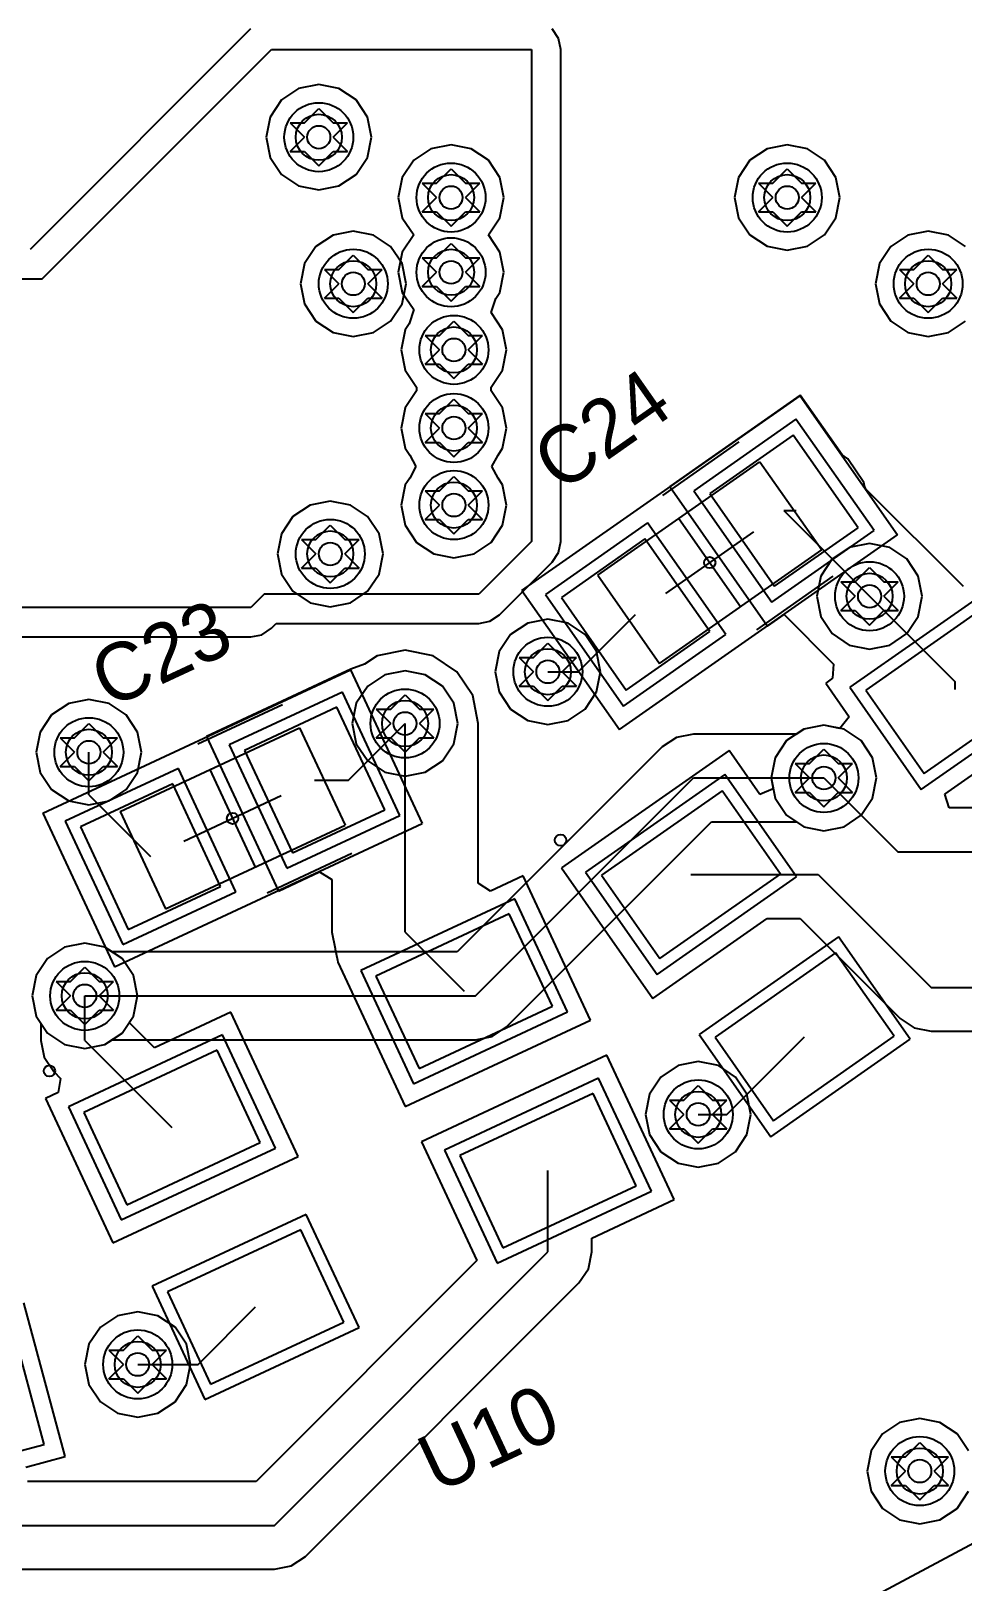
# Model space of a CAD drawing. Header units: millimetres. Extents: x 7.3 to 18.4, y 2.4 to 9.4.
# Drawn here: x 9.788 to 10.112, y 2.748 to 3.288 of the extents above; entities that cross this region are included whole.
import ezdxf

# ---------------------------------------------------------------- set-up
doc = ezdxf.new("R2010")
doc.units = ezdxf.units.MM
doc.header["$MEASUREMENT"] = 0
for name, color, linetype in [('BottomLayer', 5, 'Continuous'), ('BottomSolder', 6, 'Continuous'), ('DrillDrawing', 1, 'Continuous'), ('Mechanical1', 6, 'Continuous'), ('Mechanical13', 56, 'Continuous'), ('Mechanical15', 56, 'Continuous'), ('MidLayer1', 16, 'Continuous'), ('MidLayer2', 76, 'Continuous'), ('MultiLayer', 9, 'Continuous'), ('TopLayer', 1, 'Continuous'), ('TopOverlay', 2, 'Continuous'), ('TopPaste', 8, 'Continuous'), ('TopSolder', 216, 'Continuous'), ('ViaHoleLayer', 16, 'Continuous')]:
    doc.layers.add(name, color=color, linetype=linetype)

msp = doc.modelspace()

# ---------------------------------------------------------------- linework, layer by layer
at = {"layer": 'BottomLayer'}
for p, q in [((9.88098, 3.26796), (9.87502, 3.26398)), ((9.888, 3.26935), (9.88098, 3.26796)), ((9.89502, 3.26796), (9.888, 3.26935)), ((9.90098, 3.26398), (9.89502, 3.26796)), ((9.87502, 3.26398), (9.87104, 3.25802)), ((9.90496, 3.25802), (9.90098, 3.26398)), ((9.87104, 3.25802), (9.86965, 3.251)), ((9.90635, 3.251), (9.90496, 3.25802)), ((9.86965, 3.251), (9.87104, 3.24398)), ((9.90496, 3.24398), (9.90635, 3.251)), ((9.87104, 3.24398), (9.87502, 3.23802)), ((9.90098, 3.23802), (9.90496, 3.24398)), ((9.92698, 3.24696), (9.92102, 3.24298)), ((9.934, 3.24835), (9.92698, 3.24696)), ((9.94102, 3.24696), (9.934, 3.24835)), ((9.94698, 3.24298), (9.94102, 3.24696)), ((9.87502, 3.23802), (9.88098, 3.23404)), ((9.89502, 3.23404), (9.90098, 3.23802)), ((9.92102, 3.24298), (9.91704, 3.23702)), ((9.95096, 3.23702), (9.94698, 3.24298)), ((9.88098, 3.23404), (9.888, 3.23265)), ((9.888, 3.23265), (9.89502, 3.23404)), ((9.91704, 3.23702), (9.91565, 3.23)), ((9.95235, 3.23), (9.95096, 3.23702)), ((9.91565, 3.23), (9.91704, 3.22298)), ((9.95096, 3.22298), (9.95235, 3.23)), ((9.91704, 3.22298), (9.92102, 3.21702)), ((9.94698, 3.21702), (9.95096, 3.22298)), ((9.92102, 3.21698), (9.91704, 3.21102)), ((9.92102, 3.21702), (9.92102, 3.21698)), ((9.94698, 3.21698), (9.94698, 3.21702)), ((9.95096, 3.21102), (9.94698, 3.21698)), ((9.91704, 3.21102), (9.91565, 3.204)), ((9.95235, 3.204), (9.95096, 3.21102)), ((9.91565, 3.204), (9.91704, 3.19698)), ((9.95096, 3.19698), (9.95235, 3.204)), ((9.91704, 3.19698), (9.92102, 3.19102)), ((9.94798, 3.18998), (9.94958, 3.19492)), ((9.94958, 3.19492), (9.95096, 3.19698)), ((9.92102, 3.19102), (9.91942, 3.18608)), ((9.95196, 3.18402), (9.94798, 3.18998)), ((9.91804, 3.18402), (9.91665, 3.177)), ((9.91942, 3.18608), (9.91804, 3.18402)), ((9.95335, 3.177), (9.95196, 3.18402)), ((9.91665, 3.177), (9.91804, 3.16998)), ((9.95196, 3.16998), (9.95335, 3.177)), ((9.91804, 3.16998), (9.92202, 3.16402)), ((9.94798, 3.16402), (9.95196, 3.16998)), ((9.92202, 3.16278), (9.91804, 3.15683)), ((9.92202, 3.16402), (9.92202, 3.16278)), ((9.94798, 3.16278), (9.94798, 3.16402)), ((9.95196, 3.15683), (9.94798, 3.16278)), ((9.91804, 3.15683), (9.91665, 3.14981)), ((9.95335, 3.14981), (9.95196, 3.15683)), ((9.91665, 3.14981), (9.91804, 3.14278)), ((9.95196, 3.14278), (9.95335, 3.14981)), ((9.91804, 3.14278), (9.91964, 3.1404)), ((9.95036, 3.1404), (9.95196, 3.14278)), ((9.91964, 3.1404), (9.92179, 3.1364)), ((9.92179, 3.1364), (9.91964, 3.13241)), ((9.94821, 3.1364), (9.95036, 3.1404)), ((9.95036, 3.13241), (9.94821, 3.1364)), ((9.91804, 3.13002), (9.91665, 3.123)), ((9.91964, 3.13241), (9.91804, 3.13002)), ((9.95196, 3.13002), (9.95036, 3.13241)), ((9.95335, 3.123), (9.95196, 3.13002)), ((9.88498, 3.12296), (9.87902, 3.11898)), ((9.892, 3.12435), (9.88498, 3.12296)), ((9.89902, 3.12296), (9.892, 3.12435)), ((9.90498, 3.11898), (9.89902, 3.12296)), ((9.91665, 3.123), (9.91804, 3.11598)), ((9.95196, 3.11598), (9.95335, 3.123)), ((9.87902, 3.11898), (9.87504, 3.11302)), ((9.90896, 3.11302), (9.90498, 3.11898)), ((9.91804, 3.11598), (9.92202, 3.11002)), ((9.94798, 3.11002), (9.95196, 3.11598)), ((9.87504, 3.11302), (9.87365, 3.106)), ((9.91035, 3.106), (9.90896, 3.11302)), ((9.92202, 3.11002), (9.92798, 3.10604)), ((9.94202, 3.10604), (9.94798, 3.11002)), ((10.0796, 3.10962), (10.07257, 3.10822)), ((10.08662, 3.10822), (10.0796, 3.10962)), ((9.87365, 3.106), (9.87504, 3.09898)), ((9.90896, 3.09898), (9.91035, 3.106)), ((9.92798, 3.10604), (9.935, 3.10465)), ((9.935, 3.10465), (9.94202, 3.10604)), ((10.06662, 3.10425), (10.06264, 3.09829)), ((10.07257, 3.10822), (10.06662, 3.10425)), ((10.09257, 3.10425), (10.08662, 3.10822)), ((10.09655, 3.09829), (10.09257, 3.10425)), ((9.87504, 3.09898), (9.87902, 3.09302)), ((9.90498, 3.09302), (9.90896, 3.09898)), ((10.06264, 3.09829), (10.06124, 3.09127)), ((10.09795, 3.09127), (10.09655, 3.09829)), ((9.87902, 3.09302), (9.88498, 3.08904)), ((9.89902, 3.08904), (9.90498, 3.09302)), ((9.88498, 3.08904), (9.892, 3.08765)), ((9.892, 3.08765), (9.89902, 3.08904)), ((10.06124, 3.09127), (10.06264, 3.08424)), ((10.09655, 3.08424), (10.09795, 3.09127)), ((10.06264, 3.08424), (10.06662, 3.07829)), ((10.09257, 3.07829), (10.09655, 3.08424)), ((10.06662, 3.07829), (10.07257, 3.07431)), ((10.08662, 3.07431), (10.09257, 3.07829)), ((10.07257, 3.07431), (10.0796, 3.07292)), ((10.0796, 3.07292), (10.08662, 3.07431)), ((9.918, 3.06535), (9.91098, 3.06396)), ((9.92502, 3.06396), (9.918, 3.06535)), ((9.90502, 3.05998), (9.90104, 3.05402)), ((9.91098, 3.06396), (9.90502, 3.05998)), ((9.93098, 3.05998), (9.92502, 3.06396)), ((9.93496, 3.05402), (9.93098, 3.05998)), ((9.90104, 3.05402), (9.89965, 3.047)), ((9.93635, 3.047), (9.93496, 3.05402)), ((9.89965, 3.047), (9.90104, 3.03998)), ((9.93496, 3.03998), (9.93635, 3.047)), ((10.0567, 3.04501), (10.05422, 3.04334)), ((10.06373, 3.0464), (10.0567, 3.04501)), ((10.07075, 3.04501), (10.06373, 3.0464)), ((10.0767, 3.04103), (10.07075, 3.04501)), ((9.90104, 3.03998), (9.90502, 3.03402)), ((9.93098, 3.03402), (9.93496, 3.03998)), ((10.0075, 3.03886), (9.93617, 2.96754)), ((10.01246, 3.04218), (10.0075, 3.03886)), ((10.01831, 3.04334), (10.01246, 3.04218)), ((10.05422, 3.04334), (10.01831, 3.04334)), ((10.08068, 3.03507), (10.0767, 3.04103)), ((9.90502, 3.03402), (9.91098, 3.03004)), ((9.92502, 3.03004), (9.93098, 3.03402)), ((10.08208, 3.02805), (10.08068, 3.03507)), ((9.91098, 3.03004), (9.918, 3.02865)), ((9.918, 3.02865), (9.92502, 3.03004)), ((9.94251, 2.95224), (10.01831, 3.02805)), ((10.01831, 3.02805), (10.06373, 3.02805)), ((10.08068, 3.02103), (10.08208, 3.02805)), ((10.0767, 3.01507), (10.08068, 3.02103)), ((9.95332, 2.94143), (10.02465, 3.01276)), ((10.02465, 3.01276), (10.05422, 3.01276)), ((10.05422, 3.01276), (10.0567, 3.01109)), ((10.07075, 3.01109), (10.0767, 3.01507)), ((10.0567, 3.01109), (10.06373, 3.0097)), ((10.06373, 3.0097), (10.07075, 3.01109)), ((9.79956, 2.9692), (9.7936, 2.96522)), ((9.80658, 2.9706), (9.79956, 2.9692)), ((9.8136, 2.9692), (9.80658, 2.9706)), ((9.81609, 2.96754), (9.8136, 2.9692)), ((9.7936, 2.96522), (9.78962, 2.95927)), ((9.93617, 2.96754), (9.81609, 2.96754)), ((9.78962, 2.95927), (9.78823, 2.95224)), ((9.78823, 2.95224), (9.78962, 2.94522)), ((9.80658, 2.95224), (9.94251, 2.95224)), ((9.78962, 2.94522), (9.7936, 2.93927)), ((9.94836, 2.93811), (9.95332, 2.94143)), ((9.7936, 2.93927), (9.79956, 2.93529)), ((9.8136, 2.93529), (9.81609, 2.93695)), ((9.81609, 2.93695), (9.94251, 2.93695)), ((9.94251, 2.93695), (9.94836, 2.93811)), ((9.79956, 2.93529), (9.80658, 2.93389)), ((9.80658, 2.93389), (9.8136, 2.93529)), ((10.12907, 2.76887), (10.06285, 2.73348))]:
    msp.add_line(p, q, dxfattribs=at)
for centre in [(9.888, 3.251), (9.934, 3.23), (10.05096, 3.23), (9.934, 3.204), (9.9, 3.2), (10.1, 3.2), (9.935, 3.177), (9.935, 3.14981), (9.935, 3.123), (9.892, 3.106), (10.0796, 3.09127), (9.96769, 3.065), (9.918, 3.047), (9.808, 3.037), (10.06373, 3.02805), (9.80658, 2.95224), (10.02, 2.911), (9.825, 2.824), (10.09709, 2.78689)]:
    msp.add_circle(centre, 0.008, dxfattribs=at)
at = {"layer": 'BottomSolder'}
for centre in [(9.888, 3.251), (9.934, 3.23), (10.05096, 3.23), (9.9, 3.2), (9.934, 3.204), (10.1, 3.2), (9.935, 3.177), (9.935, 3.14981), (9.935, 3.123), (9.892, 3.106), (10.0796, 3.09127), (9.96769, 3.065), (9.918, 3.047), (9.808, 3.037), (10.06373, 3.02805), (9.80658, 2.95224), (10.02, 2.911), (9.825, 2.824), (10.09709, 2.78689)]:
    msp.add_circle(centre, 0.012, dxfattribs=at)
at = {"layer": 'DrillDrawing'}
for p, q in [((9.883, 3.256), (9.888, 3.261)), ((9.888, 3.261), (9.893, 3.256)), ((9.878, 3.256), (9.883, 3.251)), ((9.878, 3.256), (9.883, 3.256)), ((9.893, 3.256), (9.898, 3.256)), ((9.893, 3.251), (9.898, 3.256)), ((9.878, 3.246), (9.883, 3.251)), ((9.893, 3.251), (9.898, 3.246)), ((9.878, 3.246), (9.883, 3.246)), ((9.883, 3.246), (9.888, 3.241)), ((9.888, 3.241), (9.893, 3.246)), ((9.893, 3.246), (9.898, 3.246)), ((9.929, 3.235), (9.934, 3.24)), ((9.934, 3.24), (9.939, 3.235)), ((10.04596, 3.235), (10.05096, 3.24)), ((10.05096, 3.24), (10.05596, 3.235)), ((9.924, 3.235), (9.929, 3.23)), ((9.924, 3.235), (9.929, 3.235)), ((9.939, 3.235), (9.944, 3.235)), ((9.939, 3.23), (9.944, 3.235)), ((10.04096, 3.235), (10.04596, 3.23)), ((10.04096, 3.235), (10.04596, 3.235)), ((10.05596, 3.235), (10.06096, 3.235)), ((10.05596, 3.23), (10.06096, 3.235)), ((9.924, 3.225), (9.929, 3.23)), ((9.939, 3.23), (9.944, 3.225)), ((10.04096, 3.225), (10.04596, 3.23)), ((10.05596, 3.23), (10.06096, 3.225)), ((9.924, 3.225), (9.929, 3.225)), ((9.929, 3.225), (9.934, 3.22)), ((9.934, 3.22), (9.939, 3.225)), ((9.939, 3.225), (9.944, 3.225)), ((10.04096, 3.225), (10.04596, 3.225)), ((10.04596, 3.225), (10.05096, 3.22)), ((10.05096, 3.22), (10.05596, 3.225)), ((10.05596, 3.225), (10.06096, 3.225)), ((9.929, 3.209), (9.934, 3.214)), ((9.934, 3.214), (9.939, 3.209)), ((9.895, 3.205), (9.9, 3.21)), ((9.9, 3.21), (9.905, 3.205)), ((9.924, 3.209), (9.929, 3.204)), ((9.924, 3.209), (9.929, 3.209)), ((9.939, 3.209), (9.944, 3.209)), ((9.939, 3.204), (9.944, 3.209)), ((10.095, 3.205), (10.1, 3.21)), ((10.1, 3.21), (10.105, 3.205)), ((9.89, 3.205), (9.895, 3.2)), ((9.89, 3.205), (9.895, 3.205)), ((9.905, 3.205), (9.91, 3.205)), ((9.905, 3.2), (9.91, 3.205)), ((9.924, 3.199), (9.929, 3.204)), ((9.939, 3.204), (9.944, 3.199)), ((10.09, 3.205), (10.095, 3.2)), ((10.09, 3.205), (10.095, 3.205)), ((10.105, 3.205), (10.11, 3.205)), ((10.105, 3.2), (10.11, 3.205)), ((9.89, 3.195), (9.895, 3.2)), ((9.89, 3.195), (9.895, 3.195)), ((9.895, 3.195), (9.9, 3.19)), ((9.9, 3.19), (9.905, 3.195)), ((9.905, 3.2), (9.91, 3.195)), ((9.905, 3.195), (9.91, 3.195)), ((9.924, 3.199), (9.929, 3.199)), ((9.929, 3.199), (9.934, 3.194)), ((9.934, 3.194), (9.939, 3.199)), ((9.939, 3.199), (9.944, 3.199)), ((10.09, 3.195), (10.095, 3.2)), ((10.09, 3.195), (10.095, 3.195)), ((10.095, 3.195), (10.1, 3.19)), ((10.1, 3.19), (10.105, 3.195)), ((10.105, 3.2), (10.11, 3.195)), ((10.105, 3.195), (10.11, 3.195)), ((9.93, 3.182), (9.935, 3.187)), ((9.935, 3.187), (9.94, 3.182)), ((9.925, 3.182), (9.93, 3.177)), ((9.925, 3.182), (9.93, 3.182)), ((9.94, 3.182), (9.945, 3.182)), ((9.94, 3.177), (9.945, 3.182)), ((9.925, 3.172), (9.93, 3.177)), ((9.94, 3.177), (9.945, 3.172)), ((9.925, 3.172), (9.93, 3.172)), ((9.93, 3.172), (9.935, 3.167)), ((9.935, 3.167), (9.94, 3.172)), ((9.94, 3.172), (9.945, 3.172)), ((9.93, 3.15481), (9.935, 3.15981)), ((9.935, 3.15981), (9.94, 3.15481)), ((9.925, 3.15481), (9.93, 3.14981)), ((9.925, 3.15481), (9.93, 3.15481)), ((9.94, 3.15481), (9.945, 3.15481)), ((9.94, 3.14981), (9.945, 3.15481)), ((9.925, 3.14481), (9.93, 3.14981)), ((9.94, 3.14981), (9.945, 3.14481)), ((9.925, 3.14481), (9.93, 3.14481)), ((9.93, 3.14481), (9.935, 3.13981)), ((9.935, 3.13981), (9.94, 3.14481)), ((9.94, 3.14481), (9.945, 3.14481)), ((9.93, 3.128), (9.935, 3.133)), ((9.935, 3.133), (9.94, 3.128)), ((9.925, 3.128), (9.93, 3.123)), ((9.925, 3.128), (9.93, 3.128)), ((9.94, 3.128), (9.945, 3.128)), ((9.94, 3.123), (9.945, 3.128)), ((9.925, 3.118), (9.93, 3.123)), ((9.94, 3.123), (9.945, 3.118)), ((9.887, 3.111), (9.892, 3.116)), ((9.892, 3.116), (9.897, 3.111)), ((9.925, 3.118), (9.93, 3.118)), ((9.93, 3.118), (9.935, 3.113)), ((9.935, 3.113), (9.94, 3.118)), ((9.94, 3.118), (9.945, 3.118)), ((9.882, 3.111), (9.887, 3.106)), ((9.882, 3.111), (9.887, 3.111)), ((9.897, 3.111), (9.902, 3.111)), ((9.897, 3.106), (9.902, 3.111)), ((9.882, 3.101), (9.887, 3.106)), ((9.897, 3.106), (9.902, 3.101)), ((9.882, 3.101), (9.887, 3.101)), ((9.887, 3.101), (9.892, 3.096)), ((9.892, 3.096), (9.897, 3.101)), ((9.897, 3.101), (9.902, 3.101)), ((10.0746, 3.09627), (10.0796, 3.10127)), ((10.0796, 3.10127), (10.0846, 3.09627)), ((10.0696, 3.09627), (10.0746, 3.09127)), ((10.0696, 3.09627), (10.0746, 3.09627)), ((10.0846, 3.09627), (10.0896, 3.09627)), ((10.0846, 3.09127), (10.0896, 3.09627)), ((10.0696, 3.08627), (10.0746, 3.09127)), ((10.0846, 3.09127), (10.0896, 3.08627)), ((10.0696, 3.08627), (10.0746, 3.08627)), ((10.0746, 3.08627), (10.0796, 3.08127)), ((10.0796, 3.08127), (10.0846, 3.08627)), ((10.0846, 3.08627), (10.0896, 3.08627)), ((9.96269, 3.07), (9.96769, 3.075)), ((9.96769, 3.075), (9.97269, 3.07)), ((9.95769, 3.07), (9.96269, 3.065)), ((9.95769, 3.07), (9.96269, 3.07)), ((9.97269, 3.07), (9.97769, 3.07)), ((9.97269, 3.065), (9.97769, 3.07)), ((9.95769, 3.06), (9.96269, 3.065)), ((9.95769, 3.06), (9.96269, 3.06)), ((9.96269, 3.06), (9.96769, 3.055)), ((9.96769, 3.055), (9.97269, 3.06)), ((9.97269, 3.065), (9.97769, 3.06)), ((9.97269, 3.06), (9.97769, 3.06)), ((9.913, 3.052), (9.918, 3.057)), ((9.918, 3.057), (9.923, 3.052)), ((9.908, 3.052), (9.913, 3.047)), ((9.908, 3.052), (9.913, 3.052)), ((9.923, 3.052), (9.928, 3.052)), ((9.923, 3.047), (9.928, 3.052)), ((9.803, 3.042), (9.808, 3.047)), ((9.808, 3.047), (9.813, 3.042)), ((9.908, 3.042), (9.913, 3.047)), ((9.923, 3.047), (9.928, 3.042)), ((9.798, 3.042), (9.803, 3.037)), ((9.798, 3.042), (9.803, 3.042)), ((9.813, 3.042), (9.818, 3.042)), ((9.813, 3.037), (9.818, 3.042)), ((9.908, 3.042), (9.913, 3.042)), ((9.913, 3.042), (9.918, 3.037)), ((9.918, 3.037), (9.923, 3.042)), ((9.923, 3.042), (9.928, 3.042)), ((9.798, 3.032), (9.803, 3.037)), ((9.813, 3.037), (9.818, 3.032)), ((10.05373, 3.03305), (10.05873, 3.02805)), ((10.05373, 3.03305), (10.05873, 3.03305)), ((10.05873, 3.03305), (10.06373, 3.03805)), ((10.06373, 3.03805), (10.06873, 3.03305)), ((10.06873, 3.03305), (10.07373, 3.03305)), ((10.06873, 3.02805), (10.07373, 3.03305)), ((9.798, 3.032), (9.803, 3.032)), ((9.803, 3.032), (9.808, 3.027)), ((9.808, 3.027), (9.813, 3.032)), ((9.813, 3.032), (9.818, 3.032)), ((10.05373, 3.02305), (10.05873, 3.02805)), ((10.06873, 3.02805), (10.07373, 3.02305)), ((10.05373, 3.02305), (10.05873, 3.02305)), ((10.05873, 3.02305), (10.06373, 3.01805)), ((10.06373, 3.01805), (10.06873, 3.02305)), ((10.06873, 3.02305), (10.07373, 3.02305)), ((9.79658, 2.95724), (9.80158, 2.95224)), ((9.79658, 2.95724), (9.80158, 2.95724)), ((9.80158, 2.95724), (9.80658, 2.96224)), ((9.80658, 2.96224), (9.81158, 2.95724)), ((9.81158, 2.95724), (9.81658, 2.95724)), ((9.81158, 2.95224), (9.81658, 2.95724)), ((9.79658, 2.94724), (9.80158, 2.95224)), ((9.81158, 2.95224), (9.81658, 2.94724)), ((9.79658, 2.94724), (9.80158, 2.94724)), ((9.80158, 2.94724), (9.80658, 2.94224)), ((9.80658, 2.94224), (9.81158, 2.94724)), ((9.81158, 2.94724), (9.81658, 2.94724)), ((10.015, 2.916), (10.02, 2.921)), ((10.02, 2.921), (10.025, 2.916)), ((10.01, 2.916), (10.015, 2.911)), ((10.01, 2.916), (10.015, 2.916)), ((10.025, 2.916), (10.03, 2.916)), ((10.025, 2.911), (10.03, 2.916)), ((10.01, 2.906), (10.015, 2.911)), ((10.025, 2.911), (10.03, 2.906)), ((10.01, 2.906), (10.015, 2.906)), ((10.015, 2.906), (10.02, 2.901)), ((10.02, 2.901), (10.025, 2.906)), ((10.025, 2.906), (10.03, 2.906)), ((9.82, 2.829), (9.825, 2.834)), ((9.825, 2.834), (9.83, 2.829)), ((9.815, 2.829), (9.82, 2.824)), ((9.815, 2.829), (9.82, 2.829)), ((9.83, 2.829), (9.835, 2.829)), ((9.83, 2.824), (9.835, 2.829)), ((9.815, 2.819), (9.82, 2.824)), ((9.83, 2.824), (9.835, 2.819)), ((9.815, 2.819), (9.82, 2.819)), ((9.82, 2.819), (9.825, 2.814)), ((9.825, 2.814), (9.83, 2.819)), ((9.83, 2.819), (9.835, 2.819)), ((10.09209, 2.79189), (10.09709, 2.79689)), ((10.09709, 2.79689), (10.10209, 2.79189)), ((10.08709, 2.79189), (10.09209, 2.78689)), ((10.08709, 2.79189), (10.09209, 2.79189)), ((10.10209, 2.79189), (10.10709, 2.79189)), ((10.10209, 2.78689), (10.10709, 2.79189)), ((10.08709, 2.78189), (10.09209, 2.78689)), ((10.10209, 2.78689), (10.10709, 2.78189)), ((10.08709, 2.78189), (10.09209, 2.78189)), ((10.09209, 2.78189), (10.09709, 2.77689)), ((10.09709, 2.77689), (10.10209, 2.78189)), ((10.10209, 2.78189), (10.10709, 2.78189))]:
    msp.add_line(p, q, dxfattribs=at)
at = {"layer": 'Mechanical1'}
msp.add_circle((9.37681, 4.09921), 1.5748, dxfattribs=at)
at = {"layer": 'Mechanical13'}
for p, q in [((9.98505, 3.09856), (10.04149, 3.13808)), ((10.04149, 3.13808), (10.06295, 3.10744)), ((10.00651, 3.06792), (10.06295, 3.10744)), ((9.98505, 3.09856), (10.00651, 3.06792)), ((9.81888, 3.01639), (9.88132, 3.04551)), ((9.88132, 3.04551), (9.89712, 3.01161)), ((9.81888, 3.01639), (9.83468, 2.98249)), ((9.83468, 2.98249), (9.89712, 3.01161))]:
    msp.add_line(p, q, dxfattribs=at)
at = {"layer": 'Mechanical15'}
for p, q in [((9.95869, 3.09331), (10.05544, 3.16106)), ((10.05544, 3.16106), (10.08931, 3.11269)), ((10.00868, 3.09227), (10.03932, 3.11373)), ((10.01327, 3.11832), (10.03473, 3.08768)), ((9.99256, 3.04494), (10.08931, 3.11269)), ((9.95869, 3.09331), (9.99256, 3.04494)), ((9.792, 3.0158), (9.89904, 3.06572)), ((9.89904, 3.06572), (9.924, 3.0122)), ((9.8501, 3.03095), (9.8659, 2.99705)), ((9.84105, 3.0061), (9.87495, 3.0219)), ((9.792, 3.0158), (9.81696, 2.96228)), ((9.81696, 2.96228), (9.924, 3.0122))]:
    msp.add_line(p, q, dxfattribs=at)
at = {"layer": 'MidLayer1'}
for p, q in [((9.88098, 3.26796), (9.87502, 3.26398)), ((9.888, 3.26935), (9.88098, 3.26796)), ((9.89502, 3.26796), (9.888, 3.26935)), ((9.90098, 3.26398), (9.89502, 3.26796)), ((9.87502, 3.26398), (9.87104, 3.25802)), ((9.90496, 3.25802), (9.90098, 3.26398)), ((9.87104, 3.25802), (9.86965, 3.251)), ((9.90635, 3.251), (9.90496, 3.25802)), ((9.86965, 3.251), (9.87104, 3.24398)), ((9.90496, 3.24398), (9.90635, 3.251)), ((9.87104, 3.24398), (9.87502, 3.23802)), ((9.90098, 3.23802), (9.90496, 3.24398)), ((9.92698, 3.24696), (9.92102, 3.24298)), ((9.934, 3.24835), (9.92698, 3.24696)), ((9.94102, 3.24696), (9.934, 3.24835)), ((9.94698, 3.24298), (9.94102, 3.24696)), ((9.87502, 3.23802), (9.88098, 3.23404)), ((9.89502, 3.23404), (9.90098, 3.23802)), ((9.92102, 3.24298), (9.91704, 3.23702)), ((9.95096, 3.23702), (9.94698, 3.24298)), ((9.88098, 3.23404), (9.888, 3.23265)), ((9.888, 3.23265), (9.89502, 3.23404)), ((9.91704, 3.23702), (9.91565, 3.23)), ((9.95235, 3.23), (9.95096, 3.23702)), ((9.91565, 3.23), (9.91704, 3.22298)), ((9.95096, 3.22298), (9.95235, 3.23)), ((9.91704, 3.22298), (9.92102, 3.21702)), ((9.94698, 3.21702), (9.95096, 3.22298)), ((9.92102, 3.21698), (9.91704, 3.21102)), ((9.92102, 3.21702), (9.92102, 3.21698)), ((9.94698, 3.21698), (9.94698, 3.21702)), ((9.95096, 3.21102), (9.94698, 3.21698)), ((9.91704, 3.21102), (9.91565, 3.204)), ((9.95235, 3.204), (9.95096, 3.21102)), ((9.91565, 3.204), (9.91704, 3.19698)), ((9.95096, 3.19698), (9.95235, 3.204)), ((9.91704, 3.19698), (9.92102, 3.19102)), ((9.94798, 3.18998), (9.94958, 3.19492)), ((9.94958, 3.19492), (9.95096, 3.19698)), ((9.92102, 3.19102), (9.91942, 3.18608)), ((9.95196, 3.18402), (9.94798, 3.18998)), ((9.91804, 3.18402), (9.91665, 3.177)), ((9.91942, 3.18608), (9.91804, 3.18402)), ((9.95335, 3.177), (9.95196, 3.18402)), ((9.91665, 3.177), (9.91804, 3.16998)), ((9.95196, 3.16998), (9.95335, 3.177)), ((9.91804, 3.16998), (9.92202, 3.16402)), ((9.94798, 3.16402), (9.95196, 3.16998)), ((9.92202, 3.16278), (9.91804, 3.15683)), ((9.92202, 3.16402), (9.92202, 3.16278)), ((9.94798, 3.16278), (9.94798, 3.16402)), ((9.95196, 3.15683), (9.94798, 3.16278)), ((9.91804, 3.15683), (9.91665, 3.14981)), ((9.95335, 3.14981), (9.95196, 3.15683)), ((9.91665, 3.14981), (9.91804, 3.14278)), ((9.95196, 3.14278), (9.95335, 3.14981)), ((9.91804, 3.14278), (9.91964, 3.1404)), ((9.95036, 3.1404), (9.95196, 3.14278)), ((9.91964, 3.1404), (9.92179, 3.1364)), ((9.92179, 3.1364), (9.91964, 3.13241)), ((9.94821, 3.1364), (9.95036, 3.1404)), ((9.95036, 3.13241), (9.94821, 3.1364)), ((9.91804, 3.13002), (9.91665, 3.123)), ((9.91964, 3.13241), (9.91804, 3.13002)), ((9.95196, 3.13002), (9.95036, 3.13241)), ((9.95335, 3.123), (9.95196, 3.13002)), ((9.88498, 3.12296), (9.87902, 3.11898)), ((9.892, 3.12435), (9.88498, 3.12296)), ((9.89902, 3.12296), (9.892, 3.12435)), ((9.90498, 3.11898), (9.89902, 3.12296)), ((9.91665, 3.123), (9.91804, 3.11598)), ((9.95196, 3.11598), (9.95335, 3.123)), ((9.87902, 3.11898), (9.87504, 3.11302)), ((9.90896, 3.11302), (9.90498, 3.11898)), ((9.91804, 3.11598), (9.92202, 3.11002)), ((9.94798, 3.11002), (9.95196, 3.11598)), ((9.87504, 3.11302), (9.87365, 3.106)), ((9.91035, 3.106), (9.90896, 3.11302)), ((9.92202, 3.11002), (9.92798, 3.10604)), ((9.94202, 3.10604), (9.94798, 3.11002)), ((10.0796, 3.10962), (10.07257, 3.10822)), ((10.08662, 3.10822), (10.0796, 3.10962)), ((9.87365, 3.106), (9.87504, 3.09898)), ((9.90896, 3.09898), (9.91035, 3.106)), ((9.92798, 3.10604), (9.935, 3.10465)), ((9.935, 3.10465), (9.94202, 3.10604)), ((10.06662, 3.10425), (10.06264, 3.09829)), ((10.07257, 3.10822), (10.06662, 3.10425)), ((10.09257, 3.10425), (10.08662, 3.10822)), ((10.09655, 3.09829), (10.09257, 3.10425)), ((9.87504, 3.09898), (9.87902, 3.09302)), ((9.90498, 3.09302), (9.90896, 3.09898)), ((10.06264, 3.09829), (10.06124, 3.09127)), ((10.09795, 3.09127), (10.09655, 3.09829)), ((9.87902, 3.09302), (9.88498, 3.08904)), ((9.89902, 3.08904), (9.90498, 3.09302)), ((9.88498, 3.08904), (9.892, 3.08765)), ((9.892, 3.08765), (9.89902, 3.08904)), ((10.06124, 3.09127), (10.06264, 3.08424)), ((10.09655, 3.08424), (10.09795, 3.09127)), ((10.06264, 3.08424), (10.06662, 3.07829)), ((10.09257, 3.07829), (10.09655, 3.08424)), ((10.06662, 3.07829), (10.07257, 3.07431)), ((10.08662, 3.07431), (10.09257, 3.07829)), ((10.07257, 3.07431), (10.0796, 3.07292)), ((10.0796, 3.07292), (10.08662, 3.07431)), ((9.918, 3.06535), (9.91098, 3.06396)), ((9.92502, 3.06396), (9.918, 3.06535)), ((9.90502, 3.05998), (9.90104, 3.05402)), ((9.91098, 3.06396), (9.90502, 3.05998)), ((9.93098, 3.05998), (9.92502, 3.06396)), ((9.93496, 3.05402), (9.93098, 3.05998)), ((9.90104, 3.05402), (9.89965, 3.047)), ((9.93635, 3.047), (9.93496, 3.05402)), ((9.89965, 3.047), (9.90104, 3.03998)), ((9.93496, 3.03998), (9.93635, 3.047)), ((10.0567, 3.04501), (10.05075, 3.04103)), ((10.06373, 3.0464), (10.0567, 3.04501)), ((10.07075, 3.04501), (10.06373, 3.0464)), ((10.0767, 3.04103), (10.07075, 3.04501)), ((9.90104, 3.03998), (9.90502, 3.03402)), ((9.93098, 3.03402), (9.93496, 3.03998)), ((10.05075, 3.04103), (10.04677, 3.03507)), ((10.08068, 3.03507), (10.0767, 3.04103)), ((9.90502, 3.03402), (9.91098, 3.03004)), ((9.92502, 3.03004), (9.93098, 3.03402)), ((10.04677, 3.03507), (10.04537, 3.02805)), ((10.08208, 3.02805), (10.08068, 3.03507)), ((9.91098, 3.03004), (9.918, 3.02865)), ((9.918, 3.02865), (9.92502, 3.03004)), ((10.04537, 3.02805), (10.04677, 3.02103)), ((10.08068, 3.02103), (10.08208, 3.02805)), ((10.04677, 3.02103), (10.05075, 3.01507)), ((10.0767, 3.01507), (10.08068, 3.02103)), ((10.05075, 3.01507), (10.0567, 3.01109)), ((10.07075, 3.01109), (10.0767, 3.01507)), ((10.0567, 3.01109), (10.06373, 3.0097)), ((10.06373, 3.0097), (10.07075, 3.01109)), ((9.79956, 2.9692), (9.7936, 2.96522)), ((9.80658, 2.9706), (9.79956, 2.9692)), ((9.8136, 2.9692), (9.80658, 2.9706)), ((9.81956, 2.96522), (9.8136, 2.9692)), ((9.7936, 2.96522), (9.78962, 2.95927)), ((9.82354, 2.95927), (9.81956, 2.96522)), ((9.78962, 2.95927), (9.78823, 2.95224)), ((9.82493, 2.95224), (9.82354, 2.95927)), ((9.78823, 2.95224), (9.78962, 2.94522)), ((9.82354, 2.94522), (9.82493, 2.95224)), ((9.78962, 2.94522), (9.7936, 2.93927)), ((9.81956, 2.93927), (9.82354, 2.94522)), ((9.7936, 2.93927), (9.79956, 2.93529)), ((9.8136, 2.93529), (9.81956, 2.93927)), ((9.79956, 2.93529), (9.80658, 2.93389)), ((9.80658, 2.93389), (9.8136, 2.93529)), ((10.12907, 2.76887), (10.06285, 2.73348))]:
    msp.add_line(p, q, dxfattribs=at)
for centre in [(9.888, 3.251), (9.934, 3.23), (10.05096, 3.23), (9.934, 3.204), (9.9, 3.2), (10.1, 3.2), (9.935, 3.177), (9.935, 3.14981), (9.935, 3.123), (9.892, 3.106), (10.0796, 3.09127), (9.96769, 3.065), (9.918, 3.047), (9.808, 3.037), (10.06373, 3.02805), (9.80658, 2.95224), (10.02, 2.911), (9.825, 2.824), (10.09709, 2.78689)]:
    msp.add_circle(centre, 0.008, dxfattribs=at)
at = {"layer": 'MidLayer2'}
for p, q in [((10.04394, 3.24696), (10.03799, 3.24298)), ((10.05096, 3.24835), (10.04394, 3.24696)), ((10.05799, 3.24696), (10.05096, 3.24835)), ((10.06394, 3.24298), (10.05799, 3.24696)), ((10.03799, 3.24298), (10.03401, 3.23702)), ((10.06792, 3.23702), (10.06394, 3.24298)), ((10.03401, 3.23702), (10.03261, 3.23)), ((10.06932, 3.23), (10.06792, 3.23702)), ((10.03261, 3.23), (10.03401, 3.22298)), ((10.06792, 3.22298), (10.06932, 3.23)), ((10.03401, 3.22298), (10.03799, 3.21702)), ((10.06394, 3.21702), (10.06792, 3.22298)), ((9.89298, 3.21696), (9.88702, 3.21298)), ((9.9, 3.21835), (9.89298, 3.21696)), ((9.90702, 3.21696), (9.9, 3.21835)), ((9.91298, 3.21298), (9.90702, 3.21696)), ((10.03799, 3.21702), (10.04394, 3.21304)), ((10.05799, 3.21304), (10.06394, 3.21702)), ((10.09298, 3.21696), (10.08702, 3.21298)), ((10.1, 3.21835), (10.09298, 3.21696)), ((10.10702, 3.21696), (10.1, 3.21835)), ((10.11298, 3.21298), (10.10702, 3.21696)), ((9.88702, 3.21298), (9.88304, 3.20702)), ((9.91696, 3.20702), (9.91298, 3.21298)), ((10.04394, 3.21304), (10.05096, 3.21165)), ((10.05096, 3.21165), (10.05799, 3.21304)), ((10.08702, 3.21298), (10.08304, 3.20702)), ((9.88304, 3.20702), (9.88165, 3.2)), ((9.91835, 3.2), (9.91696, 3.20702)), ((10.08304, 3.20702), (10.08165, 3.2)), ((9.88165, 3.2), (9.88304, 3.19298)), ((9.91696, 3.19298), (9.91835, 3.2)), ((10.08165, 3.2), (10.08304, 3.19298)), ((9.88304, 3.19298), (9.88702, 3.18702)), ((9.91298, 3.18702), (9.91696, 3.19298)), ((10.08304, 3.19298), (10.08702, 3.18702)), ((9.88702, 3.18702), (9.89298, 3.18304)), ((9.90702, 3.18304), (9.91298, 3.18702)), ((10.08702, 3.18702), (10.09298, 3.18304)), ((10.10702, 3.18304), (10.11298, 3.18702)), ((9.89298, 3.18304), (9.9, 3.18165)), ((9.9, 3.18165), (9.90702, 3.18304)), ((10.09298, 3.18304), (10.1, 3.18165)), ((10.1, 3.18165), (10.10702, 3.18304)), ((9.96067, 3.08196), (9.95471, 3.07798)), ((9.96769, 3.08335), (9.96067, 3.08196)), ((9.97472, 3.08196), (9.96769, 3.08335)), ((9.98067, 3.07798), (9.97472, 3.08196)), ((9.95471, 3.07798), (9.95074, 3.07202)), ((9.98465, 3.07202), (9.98067, 3.07798)), ((9.95074, 3.07202), (9.94934, 3.065)), ((9.98604, 3.065), (9.98465, 3.07202)), ((9.94934, 3.065), (9.95074, 3.05798)), ((9.98465, 3.05798), (9.98604, 3.065)), ((9.808, 3.05535), (9.80098, 3.05396)), ((9.81502, 3.05396), (9.808, 3.05535)), ((9.95074, 3.05798), (9.95471, 3.05202)), ((9.98067, 3.05202), (9.98465, 3.05798)), ((9.79502, 3.04998), (9.79104, 3.04402)), ((9.80098, 3.05396), (9.79502, 3.04998)), ((9.82098, 3.04998), (9.81502, 3.05396)), ((9.82496, 3.04402), (9.82098, 3.04998)), ((9.95471, 3.05202), (9.96067, 3.04804)), ((9.97472, 3.04804), (9.98067, 3.05202)), ((9.79104, 3.04402), (9.78965, 3.037)), ((9.82635, 3.037), (9.82496, 3.04402)), ((9.96067, 3.04804), (9.96769, 3.04665)), ((9.96769, 3.04665), (9.97472, 3.04804)), ((10.0567, 3.04501), (10.05075, 3.04103)), ((10.06373, 3.0464), (10.0567, 3.04501)), ((10.07075, 3.04501), (10.06373, 3.0464)), ((10.0767, 3.04103), (10.07075, 3.04501)), ((10.05075, 3.04103), (10.04677, 3.03507)), ((10.08068, 3.03507), (10.0767, 3.04103)), ((9.78965, 3.037), (9.79104, 3.02998)), ((9.82496, 3.02998), (9.82635, 3.037)), ((10.04677, 3.03507), (10.04537, 3.02805)), ((10.08208, 3.02805), (10.08068, 3.03507)), ((9.79104, 3.02998), (9.79502, 3.02402)), ((9.82098, 3.02402), (9.82496, 3.02998)), ((10.04537, 3.02805), (10.04677, 3.02103)), ((10.08068, 3.02103), (10.08208, 3.02805)), ((9.79502, 3.02402), (9.80098, 3.02004)), ((9.81502, 3.02004), (9.82098, 3.02402)), ((9.80098, 3.02004), (9.808, 3.01865)), ((9.808, 3.01865), (9.81502, 3.02004)), ((10.04677, 3.02103), (10.05075, 3.01507)), ((10.0767, 3.01507), (10.08068, 3.02103)), ((10.05075, 3.01507), (10.0567, 3.01109)), ((10.07075, 3.01109), (10.0767, 3.01507)), ((10.0567, 3.01109), (10.06373, 3.0097)), ((10.06373, 3.0097), (10.07075, 3.01109)), ((9.79956, 2.9692), (9.7936, 2.96522)), ((9.80658, 2.9706), (9.79956, 2.9692)), ((9.8136, 2.9692), (9.80658, 2.9706)), ((9.81956, 2.96522), (9.8136, 2.9692)), ((9.7936, 2.96522), (9.78962, 2.95927)), ((9.82354, 2.95927), (9.81956, 2.96522)), ((9.78962, 2.95927), (9.78823, 2.95224)), ((9.82493, 2.95224), (9.82354, 2.95927)), ((9.78823, 2.95224), (9.78962, 2.94522)), ((9.82354, 2.94522), (9.82493, 2.95224)), ((9.78962, 2.94522), (9.7936, 2.93927)), ((9.81956, 2.93927), (9.82354, 2.94522)), ((9.7936, 2.93927), (9.79956, 2.93529)), ((9.8136, 2.93529), (9.81956, 2.93927)), ((9.79956, 2.93529), (9.80658, 2.93389)), ((9.80658, 2.93389), (9.8136, 2.93529)), ((10.01298, 2.92796), (10.00702, 2.92398)), ((10.02, 2.92935), (10.01298, 2.92796)), ((10.02702, 2.92796), (10.02, 2.92935)), ((10.03298, 2.92398), (10.02702, 2.92796)), ((10.00702, 2.92398), (10.00304, 2.91802)), ((10.03696, 2.91802), (10.03298, 2.92398)), ((10.00304, 2.91802), (10.00165, 2.911)), ((10.03835, 2.911), (10.03696, 2.91802)), ((10.00165, 2.911), (10.00304, 2.90398)), ((10.03696, 2.90398), (10.03835, 2.911)), ((10.00304, 2.90398), (10.00702, 2.89802)), ((10.03298, 2.89802), (10.03696, 2.90398)), ((10.00702, 2.89802), (10.01298, 2.89404)), ((10.02702, 2.89404), (10.03298, 2.89802)), ((10.01298, 2.89404), (10.02, 2.89265)), ((10.02, 2.89265), (10.02702, 2.89404)), ((9.81798, 2.84096), (9.81202, 2.83698)), ((9.825, 2.84235), (9.81798, 2.84096)), ((9.83202, 2.84096), (9.825, 2.84235)), ((9.83798, 2.83698), (9.83202, 2.84096)), ((9.81202, 2.83698), (9.80804, 2.83102)), ((9.84196, 2.83102), (9.83798, 2.83698)), ((9.80804, 2.83102), (9.80665, 2.824)), ((9.84335, 2.824), (9.84196, 2.83102)), ((9.80665, 2.824), (9.80804, 2.81698)), ((9.84196, 2.81698), (9.84335, 2.824)), ((9.80804, 2.81698), (9.81202, 2.81102)), ((9.83798, 2.81102), (9.84196, 2.81698)), ((9.81202, 2.81102), (9.81798, 2.80704)), ((9.81798, 2.80704), (9.825, 2.80565)), ((9.825, 2.80565), (9.83202, 2.80704)), ((9.83202, 2.80704), (9.83798, 2.81102)), ((10.09006, 2.80385), (10.08411, 2.79987)), ((10.09709, 2.80524), (10.09006, 2.80385)), ((10.10411, 2.80385), (10.09709, 2.80524)), ((10.11006, 2.79987), (10.10411, 2.80385)), ((10.08411, 2.79987), (10.08013, 2.79391)), ((10.11404, 2.79391), (10.11006, 2.79987)), ((10.08013, 2.79391), (10.07873, 2.78689)), ((10.07873, 2.78689), (10.08013, 2.77987)), ((10.08013, 2.77987), (10.08411, 2.77391)), ((10.11006, 2.77391), (10.11404, 2.77987)), ((10.08411, 2.77391), (10.09006, 2.76993)), ((10.10411, 2.76993), (10.11006, 2.77391)), ((10.12907, 2.76887), (10.06285, 2.73348)), ((10.09006, 2.76993), (10.09709, 2.76854)), ((10.09709, 2.76854), (10.10411, 2.76993))]:
    msp.add_line(p, q, dxfattribs=at)
for centre in [(9.888, 3.251), (9.934, 3.23), (10.05096, 3.23), (9.934, 3.204), (9.9, 3.2), (10.1, 3.2), (9.935, 3.177), (9.935, 3.14981), (9.935, 3.123), (9.892, 3.106), (10.0796, 3.09127), (9.96769, 3.065), (9.918, 3.047), (9.808, 3.037), (10.06373, 3.02805), (9.80658, 2.95224), (10.02, 2.911), (9.825, 2.824), (10.09709, 2.78689)]:
    msp.add_circle(centre, 0.008, dxfattribs=at)
at = {"layer": 'MultiLayer'}
for centre in [(9.888, 3.251), (9.934, 3.23), (10.05096, 3.23), (9.934, 3.204), (9.9, 3.2), (10.1, 3.2), (9.935, 3.177), (9.935, 3.14981), (9.935, 3.123), (9.892, 3.106), (10.0796, 3.09127), (9.96769, 3.065), (9.918, 3.047), (9.808, 3.037), (10.06373, 3.02805), (9.80658, 2.95224), (10.02, 2.911), (9.825, 2.824), (10.09709, 2.78689)]:
    msp.add_circle(centre, 0.008, dxfattribs=at)
at = {"layer": 'TopLayer'}
for p, q in [((9.86428, 3.2887), (9.78753, 3.21195)), ((9.97142, 3.28539), (9.96921, 3.2887)), ((9.79175, 3.20175), (9.87149, 3.28149)), ((9.87149, 3.28149), (9.962, 3.28149)), ((9.962, 3.28149), (9.962, 3.11035)), ((9.9722, 3.28149), (9.97142, 3.28539)), ((9.9722, 3.11035), (9.9722, 3.28149)), ((9.89298, 3.21696), (9.88702, 3.21298)), ((9.9, 3.21835), (9.89298, 3.21696)), ((9.90702, 3.21696), (9.9, 3.21835)), ((9.91298, 3.21298), (9.90702, 3.21696)), ((9.88702, 3.21298), (9.88304, 3.20702)), ((9.91696, 3.20702), (9.91298, 3.21298)), ((9.88304, 3.20702), (9.88165, 3.2)), ((9.91835, 3.2), (9.91696, 3.20702)), ((9.67338, 3.20175), (9.79175, 3.20175)), ((9.88165, 3.2), (9.88304, 3.19298)), ((9.91696, 3.19298), (9.91835, 3.2)), ((9.88304, 3.19298), (9.88702, 3.18702)), ((9.91298, 3.18702), (9.91696, 3.19298)), ((9.88702, 3.18702), (9.89298, 3.18304)), ((9.90702, 3.18304), (9.91298, 3.18702)), ((9.89298, 3.18304), (9.9, 3.18165)), ((9.9, 3.18165), (9.90702, 3.18304)), ((10.05548, 3.16128), (10.01007, 3.12948)), ((10.07007, 3.14044), (10.05548, 3.16128)), ((10.05302, 3.14735), (10.024, 3.12703)), ((10.0756, 3.1151), (10.05302, 3.14735)), ((10.07209, 3.13909), (10.07007, 3.14044)), ((10.07761, 3.13082), (10.07209, 3.13909)), ((10.07794, 3.12921), (10.07761, 3.13082)), ((10.01007, 3.12948), (10.04412, 3.08085)), ((10.024, 3.12703), (10.04658, 3.09478)), ((10.07847, 3.12845), (10.07794, 3.12921)), ((10.11227, 3.09464), (10.07847, 3.12845)), ((10.0498, 3.12107), (10.10939, 3.06147)), ((10.0498, 3.12107), (10.05407, 3.12107)), ((10.04658, 3.09478), (10.0756, 3.1151)), ((9.962, 3.11035), (9.94365, 3.092)), ((9.97142, 3.10645), (9.9722, 3.11035)), ((10.00142, 3.11122), (9.9724, 3.0909)), ((10.024, 3.07897), (10.00142, 3.11122)), ((9.95086, 3.08479), (9.96921, 3.10314)), ((9.96921, 3.10314), (9.97142, 3.10645)), ((9.86433, 3.08733), (9.67197, 3.08733)), ((9.869, 3.092), (9.86433, 3.08733)), ((9.94365, 3.092), (9.869, 3.092)), ((9.9724, 3.0909), (9.99498, 3.05865)), ((10.1202, 3.08799), (10.07827, 3.05863)), ((9.87154, 3.08012), (9.87322, 3.0818)), ((9.87322, 3.0818), (9.94365, 3.0818)), ((9.94365, 3.0818), (9.94755, 3.08258)), ((9.94755, 3.08258), (9.95086, 3.08479)), ((9.97827, 3.065), (9.9982, 3.08493)), ((10.04412, 3.08085), (10.04991, 3.08491)), ((10.04991, 3.08491), (10.06711, 3.0677)), ((9.76408, 3.07713), (9.86433, 3.07713)), ((9.86433, 3.07713), (9.86823, 3.07791)), ((9.86823, 3.07791), (9.87154, 3.08012)), ((9.99498, 3.05865), (10.024, 3.07897)), ((9.918, 3.07249), (9.90825, 3.07055)), ((9.92775, 3.07055), (9.918, 3.07249)), ((9.89912, 3.06593), (9.89459, 3.06381)), ((9.90385, 3.06761), (9.89912, 3.06593)), ((9.90825, 3.07055), (9.90385, 3.06761)), ((9.93602, 3.06502), (9.92775, 3.07055)), ((10.06711, 3.0677), (10.06668, 3.06272)), ((9.89459, 3.06381), (9.84888, 3.0425)), ((9.94155, 3.05675), (9.93602, 3.06502)), ((9.96769, 3.065), (9.97827, 3.065)), ((10.06668, 3.06272), (10.06434, 3.06109)), ((10.06434, 3.06109), (10.07256, 3.04936)), ((10.10939, 3.0588), (10.10939, 3.06147)), ((9.94349, 3.047), (9.94155, 3.05675)), ((10.07827, 3.05863), (10.09859, 3.02961)), ((10.09859, 3.02961), (10.14052, 3.05896)), ((10.10577, 3.02242), (10.15445, 3.05651)), ((9.89428, 3.05264), (9.86217, 3.03766)), ((9.91092, 3.01696), (9.89428, 3.05264)), ((10.07255, 3.04934), (10.0693, 3.04529)), ((10.07256, 3.04936), (10.07255, 3.04934)), ((9.89831, 3.02731), (9.918, 3.047)), ((9.918, 2.97444), (9.918, 3.047)), ((9.94349, 2.99139), (9.94349, 3.047)), ((10.0567, 3.04501), (10.05075, 3.04103)), ((10.06373, 3.0464), (10.0567, 3.04501)), ((10.0693, 3.04529), (10.06373, 3.0464)), ((9.84888, 3.0425), (9.87397, 2.98869)), ((10.05075, 3.04103), (10.04677, 3.03507)), ((9.808, 3.02214), (9.808, 3.037)), ((9.86217, 3.03766), (9.87881, 3.00198)), ((10.03074, 3.03756), (9.97243, 2.99673)), ((10.04142, 3.0223), (10.03074, 3.03756)), ((10.04677, 3.03507), (10.04537, 3.02805)), ((10.04537, 3.02805), (10.04612, 3.02431)), ((10.06373, 3.02805), (10.08942, 3.00236)), ((9.83719, 3.02602), (9.80508, 3.01104)), ((9.808, 3.02214), (9.82945, 3.00069)), ((9.85383, 2.99034), (9.83719, 3.02602)), ((9.88655, 3.02731), (9.89831, 3.02731)), ((10.02828, 3.02363), (9.98636, 2.99427)), ((10.04861, 2.9946), (10.02828, 3.02363)), ((10.04612, 3.02431), (10.04142, 3.0223)), ((10.10727, 3.01765), (10.10577, 3.02242)), ((9.87881, 3.00198), (9.91092, 3.01696)), ((10.12243, 3.01765), (10.10727, 3.01765)), ((9.80508, 3.01104), (9.82172, 2.97536)), ((10.08942, 3.00236), (10.14891, 3.00236)), ((9.87397, 2.98869), (9.88829, 2.99537)), ((9.88829, 2.99537), (9.89251, 2.99269)), ((9.97243, 2.99673), (10.00423, 2.95132)), ((9.82172, 2.97536), (9.85383, 2.99034)), ((9.89251, 2.99269), (9.89251, 2.97444)), ((9.94771, 2.9887), (9.94349, 2.99139)), ((9.95912, 2.99402), (9.94771, 2.9887)), ((9.98254, 2.94378), (9.95912, 2.99402)), ((9.98636, 2.99427), (10.00668, 2.96525)), ((10.00668, 2.96525), (10.04861, 2.9946)), ((10.01748, 2.99444), (10.06178, 2.99444)), ((10.06178, 2.99444), (10.10102, 2.9552)), ((9.95428, 2.98073), (9.90789, 2.9591)), ((9.96925, 2.94862), (9.95428, 2.98073)), ((10.00423, 2.95132), (10.04396, 2.97914)), ((10.04396, 2.97914), (10.05545, 2.97914)), ((10.05545, 2.97914), (10.09021, 2.94438)), ((9.89251, 2.97444), (9.89365, 2.96869)), ((9.918, 2.97444), (9.93857, 2.95386)), ((9.79956, 2.9692), (9.7936, 2.96522)), ((9.80658, 2.9706), (9.79956, 2.9692)), ((9.8136, 2.9692), (9.80658, 2.9706)), ((9.81956, 2.96522), (9.8136, 2.9692)), ((9.89365, 2.96869), (9.89369, 2.96852)), ((9.89369, 2.96852), (9.8937, 2.96846)), ((9.8937, 2.96846), (9.89445, 2.96468)), ((9.7936, 2.96522), (9.78962, 2.95927)), ((9.82354, 2.95927), (9.81956, 2.96522)), ((9.89445, 2.96468), (9.89461, 2.96394)), ((9.89461, 2.96394), (9.89461, 2.96394)), ((9.89461, 2.96394), (9.91803, 2.9137)), ((10.0678, 2.96719), (10.02588, 2.93783)), ((10.08812, 2.93817), (10.0678, 2.96719)), ((9.78962, 2.95927), (9.78823, 2.95224)), ((9.82493, 2.95224), (9.82354, 2.95927)), ((9.90789, 2.9591), (9.92287, 2.92699)), ((9.78823, 2.95224), (9.78962, 2.94522)), ((9.80658, 2.93675), (9.80658, 2.95224)), ((9.82354, 2.94522), (9.82493, 2.95224)), ((10.10102, 2.9552), (10.19354, 2.9552)), ((9.85742, 2.9466), (9.83078, 2.93418)), ((9.88085, 2.89636), (9.85742, 2.9466)), ((9.92287, 2.92699), (9.96925, 2.94862)), ((9.78962, 2.94522), (9.79129, 2.94273)), ((9.79129, 2.94273), (9.79129, 2.93675)), ((9.82201, 2.94294), (9.82354, 2.94522)), ((9.83078, 2.93418), (9.82201, 2.94294)), ((9.91803, 2.9137), (9.98254, 2.94378)), ((10.09021, 2.94438), (10.09517, 2.94107)), ((10.09517, 2.94107), (10.10102, 2.9399)), ((9.79129, 2.93675), (9.79245, 2.93089)), ((9.80658, 2.93675), (9.83688, 2.90644)), ((10.02588, 2.93783), (10.0462, 2.90881)), ((10.03, 2.911), (10.057, 2.938)), ((10.0462, 2.90881), (10.08812, 2.93817)), ((10.10102, 2.9399), (10.19354, 2.9399)), ((9.79245, 2.93089), (9.79577, 2.92593)), ((9.85259, 2.93331), (9.8062, 2.91168)), ((9.86756, 2.9012), (9.85259, 2.93331)), ((9.98823, 2.93158), (9.92372, 2.9015)), ((10.01166, 2.88134), (9.98823, 2.93158)), ((9.79577, 2.92593), (9.79819, 2.9235)), ((9.79819, 2.9235), (9.79733, 2.91858)), ((9.79733, 2.91858), (9.79291, 2.91652)), ((9.79291, 2.91652), (9.81634, 2.86628)), ((9.9834, 2.91829), (9.93701, 2.89666)), ((9.99837, 2.88618), (9.9834, 2.91829)), ((9.8062, 2.91168), (9.82118, 2.87957)), ((10.02, 2.911), (10.03, 2.911)), ((9.82118, 2.87957), (9.86756, 2.9012)), ((9.92372, 2.9015), (9.94302, 2.86011)), ((9.81634, 2.86628), (9.88085, 2.89636)), ((9.93701, 2.89666), (9.95199, 2.86455)), ((9.96769, 2.86316), (9.96769, 2.89142)), ((9.95199, 2.86455), (9.99837, 2.88618)), ((9.98299, 2.86797), (10.01166, 2.88134)), ((9.88171, 2.87087), (9.83532, 2.84924)), ((9.89668, 2.83876), (9.88171, 2.87087)), ((9.98299, 2.86316), (9.98299, 2.86797)), ((9.94302, 2.86011), (9.8662, 2.78329)), ((9.87254, 2.768), (9.96769, 2.86316)), ((9.98182, 2.8573), (9.98299, 2.86316)), ((9.97851, 2.85234), (9.98182, 2.8573)), ((9.88335, 2.75719), (9.97851, 2.85234)), ((9.79976, 2.79193), (9.78542, 2.84547)), ((9.83532, 2.84924), (9.85029, 2.81713)), ((9.846, 2.824), (9.866, 2.844)), ((9.85029, 2.81713), (9.89668, 2.83876)), ((9.825, 2.824), (9.846, 2.824)), ((9.78603, 2.78825), (9.79976, 2.79193)), ((9.8662, 2.78329), (9.78669, 2.78329)), ((10.12907, 2.76887), (10.06285, 2.73348)), ((9.72898, 2.768), (9.87254, 2.768)), ((9.72898, 2.75271), (9.87254, 2.75271)), ((9.87254, 2.75271), (9.87839, 2.75387)), ((9.87839, 2.75387), (9.88335, 2.75719))]:
    msp.add_line(p, q, dxfattribs=at)
for centre in [(9.888, 3.251), (9.934, 3.23), (10.05096, 3.23), (9.934, 3.204), (9.9, 3.2), (10.1, 3.2), (9.935, 3.177), (9.935, 3.14981), (9.935, 3.123), (9.892, 3.106), (10.0796, 3.09127), (9.96769, 3.065), (9.918, 3.047), (9.808, 3.037), (10.06373, 3.02805), (9.80658, 2.95224), (10.02, 2.911), (9.825, 2.824), (10.09709, 2.78689)]:
    msp.add_circle(centre, 0.008, dxfattribs=at)
at = {"layer": 'TopOverlay'}
for p, q in [((10.00763, 3.12638), (10.03423, 3.14501)), ((10.04037, 3.07962), (10.06698, 3.09825)), ((9.84594, 3.03987), (9.87537, 3.0536)), ((9.87006, 2.98813), (9.8995, 3.00186))]:
    msp.add_line(p, q, dxfattribs=at)
for centre in [(10.024, 3.103), (9.858, 3.014), (9.9721, 3.0064), (9.79427, 2.9261)]:
    msp.add_circle(centre, 0.00197, dxfattribs=at)
at = {"layer": 'TopPaste'}
for p, q in [((10.05302, 3.14735), (10.024, 3.12703)), ((10.0756, 3.1151), (10.05302, 3.14735)), ((10.024, 3.12703), (10.04658, 3.09478)), ((10.04658, 3.09478), (10.0756, 3.1151)), ((10.00142, 3.11122), (9.9724, 3.0909)), ((10.024, 3.07897), (10.00142, 3.11122)), ((9.9724, 3.0909), (9.99498, 3.05865)), ((10.1202, 3.08799), (10.07827, 3.05863)), ((9.99498, 3.05865), (10.024, 3.07897)), ((10.07827, 3.05863), (10.09859, 3.02961)), ((10.09859, 3.02961), (10.14052, 3.05896)), ((9.89428, 3.05264), (9.86217, 3.03766)), ((9.91092, 3.01696), (9.89428, 3.05264)), ((9.86217, 3.03766), (9.87881, 3.00198)), ((9.83719, 3.02602), (9.80508, 3.01104)), ((9.85383, 2.99034), (9.83719, 3.02602)), ((10.02828, 3.02363), (9.98636, 2.99427)), ((10.04861, 2.9946), (10.02828, 3.02363)), ((9.87881, 3.00198), (9.91092, 3.01696)), ((9.80508, 3.01104), (9.82172, 2.97536)), ((9.82172, 2.97536), (9.85383, 2.99034)), ((9.98636, 2.99427), (10.00668, 2.96525)), ((10.00668, 2.96525), (10.04861, 2.9946)), ((9.95428, 2.98073), (9.90789, 2.9591)), ((9.96925, 2.94862), (9.95428, 2.98073)), ((10.0678, 2.96719), (10.02588, 2.93783)), ((10.08812, 2.93817), (10.0678, 2.96719)), ((9.90789, 2.9591), (9.92287, 2.92699)), ((9.92287, 2.92699), (9.96925, 2.94862)), ((10.02588, 2.93783), (10.0462, 2.90881)), ((10.0462, 2.90881), (10.08812, 2.93817)), ((9.85259, 2.93331), (9.8062, 2.91168)), ((9.86756, 2.9012), (9.85259, 2.93331)), ((9.9834, 2.91829), (9.93701, 2.89666)), ((9.99837, 2.88618), (9.9834, 2.91829)), ((9.8062, 2.91168), (9.82118, 2.87957)), ((9.82118, 2.87957), (9.86756, 2.9012)), ((9.93701, 2.89666), (9.95199, 2.86455)), ((9.95199, 2.86455), (9.99837, 2.88618)), ((9.88171, 2.87087), (9.83532, 2.84924)), ((9.89668, 2.83876), (9.88171, 2.87087)), ((9.83532, 2.84924), (9.85029, 2.81713)), ((9.85029, 2.81713), (9.89668, 2.83876))]:
    msp.add_line(p, q, dxfattribs=at)
at = {"layer": 'TopSolder'}
for p, q in [((10.054, 3.15292), (10.01843, 3.12801)), ((10.08117, 3.11412), (10.054, 3.15292)), ((10.01843, 3.12801), (10.0456, 3.08921)), ((10.0024, 3.11679), (9.96683, 3.09188)), ((10.02957, 3.07799), (10.0024, 3.11679)), ((10.0456, 3.08921), (10.08117, 3.11412)), ((10.12118, 3.09356), (10.0727, 3.05961)), ((9.96683, 3.09188), (9.994, 3.05308)), ((9.994, 3.05308), (10.02957, 3.07799)), ((9.89622, 3.05795), (9.85685, 3.0396)), ((9.91624, 3.01502), (9.89622, 3.05795)), ((10.0727, 3.05961), (10.09761, 3.02403)), ((10.09761, 3.02403), (10.14609, 3.05798)), ((9.85685, 3.0396), (9.87687, 2.99667)), ((9.83913, 3.03133), (9.79976, 3.01298)), ((9.85915, 2.9884), (9.83913, 3.03133)), ((10.02927, 3.0292), (9.98079, 2.99525)), ((10.05418, 2.99362), (10.02927, 3.0292)), ((9.79976, 3.01298), (9.81978, 2.97005)), ((9.87687, 2.99667), (9.91624, 3.01502)), ((9.98079, 2.99525), (10.0057, 2.95968)), ((10.0057, 2.95968), (10.05418, 2.99362)), ((9.81978, 2.97005), (9.85915, 2.9884)), ((9.95621, 2.98605), (9.90258, 2.96104)), ((9.97457, 2.94669), (9.95621, 2.98605)), ((10.06878, 2.97276), (10.0203, 2.93882)), ((10.0937, 2.93718), (10.06878, 2.97276)), ((9.90258, 2.96104), (9.92093, 2.92168)), ((9.92093, 2.92168), (9.97457, 2.94669)), ((9.85452, 2.93863), (9.80089, 2.91362)), ((9.87288, 2.89927), (9.85452, 2.93863)), ((10.0203, 2.93882), (10.04522, 2.90324)), ((10.04522, 2.90324), (10.0937, 2.93718)), ((9.98533, 2.92361), (9.9317, 2.8986)), ((10.00369, 2.88424), (9.98533, 2.92361)), ((9.80089, 2.91362), (9.81924, 2.87426)), ((9.81924, 2.87426), (9.87288, 2.89927)), ((9.9317, 2.8986), (9.95005, 2.85923)), ((9.95005, 2.85923), (10.00369, 2.88424)), ((9.88364, 2.87619), (9.83, 2.85118)), ((9.902, 2.83682), (9.88364, 2.87619)), ((9.83, 2.85118), (9.84836, 2.81181)), ((9.79242, 2.79617), (9.78117, 2.83813)), ((9.84836, 2.81181), (9.902, 2.83682)), ((9.73525, 2.78086), (9.79242, 2.79617))]:
    msp.add_line(p, q, dxfattribs=at)
for centre in [(9.888, 3.251), (9.934, 3.23), (10.05096, 3.23), (9.9, 3.2), (9.934, 3.204), (10.1, 3.2), (9.935, 3.177), (9.935, 3.14981), (9.935, 3.123), (9.892, 3.106), (10.0796, 3.09127), (9.96769, 3.065), (9.918, 3.047), (9.808, 3.037), (10.06373, 3.02805), (9.80658, 2.95224), (10.02, 2.911), (9.825, 2.824), (10.09709, 2.78689)]:
    msp.add_circle(centre, 0.012, dxfattribs=at)
at = {"layer": 'ViaHoleLayer'}
for centre in [(9.888, 3.251), (9.934, 3.23), (10.05096, 3.23), (9.934, 3.204), (9.9, 3.2), (10.1, 3.2), (9.935, 3.177), (9.935, 3.14981), (9.935, 3.123), (9.892, 3.106), (10.0796, 3.09127), (9.96769, 3.065), (9.918, 3.047), (9.808, 3.037), (10.06373, 3.02805), (9.80658, 2.95224), (10.02, 2.911), (9.825, 2.824), (10.09709, 2.78689)]:
    msp.add_circle(centre, 0.004, dxfattribs=at)

# ---------------------------------------------------------------- texts
at = {"layer": 'TopOverlay'}
for s, rotation, p in [('C24', 35, (9.972, 3.127)), ('C23', 25, (9.815, 3.052)), ('U10', 25, (9.929, 2.779))]:
    msp.add_text(s, height=0.02, rotation=rotation, dxfattribs=at).set_placement(p)

doc.saveas('drawing.dxf')
